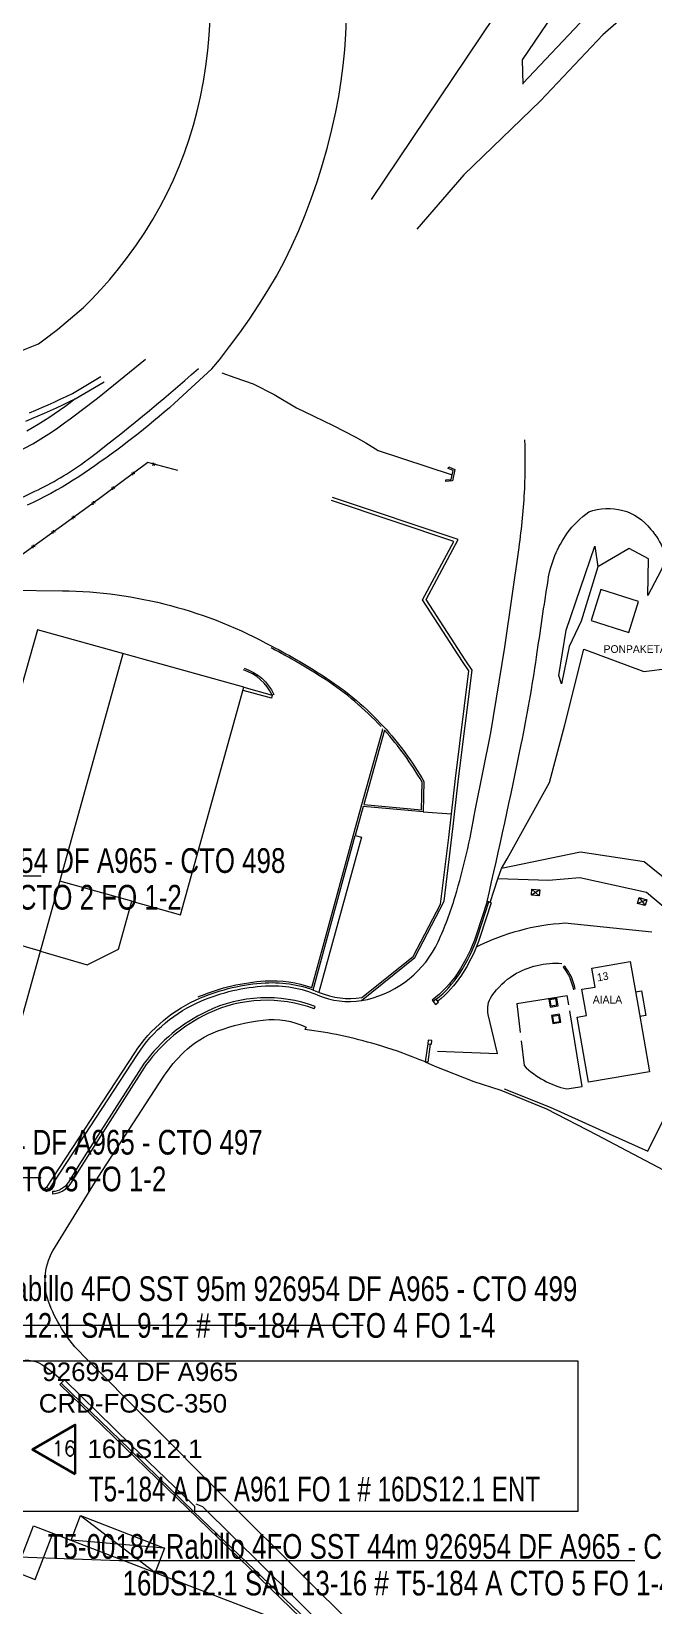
# Model space of a CAD drawing. Header units: millimetres. Extents: x 563164 to 564847, y 4765050 to 4766444.
# Drawn here: x 564211.4 to 564312.1, y 4765849.6 to 4766104.4 of the extents above; entities that cross this region are included whole.
import ezdxf
from ezdxf.enums import TextEntityAlignment as Align

# ---------------------------------------------------------------- set-up
doc = ezdxf.new("R2010")
doc.units = ezdxf.units.MM
for name, color, linetype, lineweight in [('49 Elementos de Red Proyectados - Proiektuan dauden sareko elementuak', 7, 'Continuous', 0), ('7 Cartografía - Kartografia', 7, 'Continuous', 0), ('Default', 7, 'Continuous', 0), ('Nivel 52', 7, 'Continuous', 0)]:
    doc.layers.add(name, color=color, linetype=linetype, lineweight=lineweight)
doc.styles.add('Style-STANDARD', font='STANDARD.shx')
doc.styles.add('StyleArial', font='arial.ttf')
doc.styles.add('Styledgn105', font='dgn105.shx')

msp = doc.modelspace()

# ---------------------------------------------------------------- linework, layer by layer
at = {"layer": '49 Elementos de Red Proyectados - Proiektuan dauden sareko elementuak', "color": 4, "linetype": 'Continuous', "lineweight": 30, "flags": 128}
msp.add_lwpolyline([(564218.48, 4765870.81), (564218.48, 4765878.82), (564211.54, 4765874.82), (564218.48, 4765870.81)], dxfattribs=at)
at = {"layer": '7 Cartografía - Kartografia', "color": 253, "linetype": 'Continuous', "lineweight": 0, "true_color": 0x9a9a9a}
for p, q in [((564228.11, 4766032.81), (564227.56, 4766032.9)), ((564227.79, 4766032.58), (564227.88, 4766033.13)), ((564230.97, 4766034.22), (564231.46, 4766034.5)), ((564231.36, 4766034.12), (564231.07, 4766034.61)), ((564224.89, 4766030.43), (564224.34, 4766030.52)), ((564224.57, 4766030.2), (564224.66, 4766030.75)), ((564221.68, 4766028.04), (564221.13, 4766028.13)), ((564221.36, 4766027.81), (564221.45, 4766028.36)), ((564218.44, 4766025.7), (564217.89, 4766025.79)), ((564218.12, 4766025.47), (564218.21, 4766026.02)), ((564215.2, 4766023.35), (564214.65, 4766023.44)), ((564214.88, 4766023.12), (564214.97, 4766023.67)), ((564211.96, 4766021.01), (564211.41, 4766021.1)), ((564211.64, 4766020.78), (564211.73, 4766021.33)), ((564303.58, 4766014.06), (564301.99, 4766009.04)), ((564309.67, 4766012.13), (564303.58, 4766014.06)), ((564308.09, 4766007.12), (564309.67, 4766012.13)), ((564212.34, 4766007.55), (564198.76, 4765959.5)), ((564245.76, 4765998.25), (564212.34, 4766007.55)), ((564301.99, 4766009.04), (564308.09, 4766007.12)), ((564212.83, 4765955.52), (564226.23, 4766003.69)), ((564235.5, 4765961.4), (564245.76, 4765998.25)), ((564274.79, 4765978.06), (564279.36, 4765977.74)), ((564227.61, 4765963.59), (564215.98, 4765966.83)), ((564225.46, 4765955.86), (564227.61, 4765963.59)), ((564227.61, 4765963.59), (564235.5, 4765961.4)), ((564292.31, 4765964.57), (564292.4, 4765965.57)), ((564293.7, 4765965.44), (564292.31, 4765964.57)), ((564293.6, 4765964.45), (564292.31, 4765964.57)), ((564292.4, 4765965.57), (564293.6, 4765964.45)), ((564292.4, 4765965.57), (564293.7, 4765965.44)), ((564293.7, 4765965.44), (564293.6, 4765964.45)), ((564309.5, 4765963.21), (564309.76, 4765964.18)), ((564311.01, 4765963.85), (564309.5, 4765963.21)), ((564309.76, 4765964.18), (564311.01, 4765963.85)), ((564309.76, 4765964.18), (564310.76, 4765962.89)), ((564311.01, 4765963.85), (564310.76, 4765962.89)), ((564310.76, 4765962.89), (564309.5, 4765963.21)), ((564212.83, 4765955.52), (564198.76, 4765959.5)), ((564220.41, 4765953.32), (564225.46, 4765955.86)), ((564198.9, 4765905.54), (564212.83, 4765955.52)), ((564212.83, 4765955.52), (564220.41, 4765953.32)), ((564302.12, 4765952.77), (564308.33, 4765953.85)), ((564308.33, 4765953.85), (564309.59, 4765946.54)), ((564302.65, 4765949.71), (564302.12, 4765952.77)), ((564289.98, 4765947.03), (564298.11, 4765948.36)), ((564298.36, 4765946.82), (564298.11, 4765948.36)), ((564300.5, 4765949.34), (564302.65, 4765949.71)), ((564301.24, 4765945.09), (564300.5, 4765949.34)), ((564289.98, 4765947.03), (564290.51, 4765942.35)), ((564309.59, 4765946.54), (564311.42, 4765935.99)), ((564299.74, 4765944.83), (564301.24, 4765945.09)), ((564301.56, 4765934.29), (564299.74, 4765944.83)), ((564275.53, 4765940.53), (564275.14, 4765937.58)), ((564311.42, 4765935.99), (564301.56, 4765934.29)), ((564217.79, 4765860.12), (564219.34, 4765864.16)), ((564219.34, 4765864.16), (564231.4, 4765854.9)), ((564219.34, 4765864.16), (564232.91, 4765858.83)), ((564200, 4765832), (564211.69, 4765862.46)), ((564211.69, 4765862.46), (564257.38, 4765844.92)), ((564212, 4765853.78), (564214.86, 4765861.25)), ((564232.91, 4765858.83), (564217.79, 4765860.12)), ((564232.91, 4765858.83), (564231.4, 4765854.9)), ((564208.82, 4765855), (564212, 4765853.78))]:
    msp.add_line(p, q, dxfattribs=at)
at = {"layer": '7 Cartografía - Kartografia', "color": 253, "linetype": 'Continuous', "lineweight": 0, "true_color": 0x9a9a9a, "flags": 128}
for points in [[(564290.97, 4766095.9), (564290.87, 4766099.84), (564324.47, 4766149.42), (564337.03, 4766168.09), (564348.32, 4766184.66)], [(564266.44, 4766077.24), (564315.12, 4766149.73), (564334.82, 4766178.62)], [(564290.95, 4766096), (564301.12, 4766106.78), (564311.44, 4766115.84), (564323.72, 4766126.06), (564331.2, 4766129.89), (564341.33, 4766130.67), (564354.27, 4766129.06), (564363.45, 4766124.65), (564369.39, 4766117.4), (564370.55, 4766110.09), (564372.43, 4766099.38), (564374.6, 4766090.23), (564378.39, 4766083.81), (564400.66, 4766070.05)], [(564314.03, 4766112.79), (564303.9, 4766103.89), (564293.79, 4766093.18), (564281.38, 4766081.2), (564273.77, 4766072.42)], [(564207.13, 4766051.69), (564212.53, 4766053.88), (564213.39, 4766054.51), (564215.58, 4766056.19), (564217.72, 4766057.94), (564219.81, 4766059.74), (564221.1, 4766061.04), (564222.61, 4766062.63), (564224.06, 4766064.28), (564225.45, 4766065.98), (564226.95, 4766067.9), (564228.38, 4766069.88), (564229.74, 4766071.9), (564231.02, 4766073.98), (564232.22, 4766076.1), (564233.35, 4766078.26), (564234.36, 4766080.39), (564235.29, 4766082.56), (564236.14, 4766084.76), (564236.91, 4766087), (564237.59, 4766089.26), (564238.2, 4766091.54), (564238.72, 4766093.84), (564239.21, 4766096.32), (564239.62, 4766098.82), (564239.94, 4766101.33), (564240.16, 4766103.85), (564240.3, 4766106.38)], [(564240.58, 4766049.8), (564241.81, 4766051.29), (564243.45, 4766053.43), (564245.09, 4766055.62), (564246.67, 4766057.86), (564248.19, 4766060.15), (564249.65, 4766062.47), (564251.04, 4766064.83), (564252.33, 4766067.25), (564253.54, 4766069.71), (564254.66, 4766072.22), (564255.71, 4766074.75), (564256.67, 4766077.33), (564257.64, 4766080.1), (564258.52, 4766082.9), (564259.32, 4766085.72), (564260.03, 4766088.57), (564260.66, 4766091.44), (564261.12, 4766093.93), (564261.51, 4766096.43), (564261.83, 4766098.95), (564262.09, 4766101.47), (564262.28, 4766103.99), (564262.39, 4766106.53)], [(564210.45, 4766041.33), (564211.46, 4766041.75), (564212.46, 4766042.19), (564213.47, 4766042.62), (564214.46, 4766043.06), (564215.46, 4766043.52), (564216.45, 4766043.98), (564217.44, 4766044.44), (564218.47, 4766044.93), (564223.13, 4766047.73)], [(564240.58, 4766049.8), (564234.54, 4766044.23), (564233.71, 4766043.51), (564232.88, 4766042.79), (564232.05, 4766042.08), (564231.21, 4766041.38), (564230.36, 4766040.69), (564229.51, 4766040), (564228.65, 4766039.31), (564227.79, 4766038.64), (564226.93, 4766037.97), (564226.05, 4766037.31), (564225.18, 4766036.65), (564224.29, 4766036), (564223.41, 4766035.36), (564222.52, 4766034.73), (564221.66, 4766034.11), (564220.79, 4766033.5), (564219.92, 4766032.91), (564219.03, 4766032.33), (564218.14, 4766031.76), (564217.24, 4766031.21), (564216.33, 4766030.66), (564215.41, 4766030.14), (564214.49, 4766029.63), (564213.55, 4766029.13), (564212.61, 4766028.64), (564211.67, 4766028.17), (564210.71, 4766027.71)], [(564211.07, 4766042.68), (564212.07, 4766043.11), (564213.07, 4766043.54), (564214.06, 4766043.98), (564215.05, 4766044.43), (564216.03, 4766044.89), (564217.02, 4766045.35), (564218, 4766045.82), (564222.62, 4766048.59)], [(564242.2, 4766049.14), (564244.32, 4766048.42), (564247.26, 4766047.37), (564250.67, 4766045.67), (564254.27, 4766043.5), (564257.12, 4766042.17), (564260.25, 4766040.65), (564263.81, 4766038.79), (564265.5, 4766037.84), (564267.52, 4766036.61), (564279.49, 4766032.64)], [(564218.47, 4766044.93), (564217.63, 4766044.3), (564216.79, 4766043.68), (564215.93, 4766043.08), (564215.07, 4766042.48), (564214.2, 4766041.9), (564213.33, 4766041.34), (564212.44, 4766040.78), (564211.55, 4766040.24), (564210.64, 4766039.72)], [(564235.1, 4766033.37), (564230.23, 4766034.63), (564221.16, 4766027.91), (564208.99, 4766019.11), (564206.56, 4766019.23), (564190.94, 4766014.19), (564175.38, 4766014.3), (564164, 4766013.23), (564163.67, 4766013.2)], [(564278.47, 4766031.59), (564278.45, 4766031.84), (564279.33, 4766031.91), (564279.65, 4766033.36), (564278.85, 4766033.69), (564278.94, 4766033.92), (564279.93, 4766033.51), (564279.54, 4766031.67), (564278.47, 4766031.59)], [(564297.17, 4765998.82), (564296.76, 4766000.17), (564297.96, 4766007.51), (564302.6, 4766021.12), (564303.07, 4766017.75), (564300.36, 4766008.95), (564298.43, 4766004.83), (564297.17, 4765998.82)], [(564311.14, 4766013.09), (564311.28, 4766019.07), (564308.16, 4766020.74), (564303.07, 4766017.75)], [(564285.63, 4765963.42), (564286.87, 4765967.22), (564287.5, 4765968.91), (564288.4, 4765970.48), (564295.25, 4765982.82), (564297.71, 4765992.17), (564300.82, 4766004.41), (564310.52, 4766000.82), (564314.8, 4766001.34), (564317.34, 4766004.41), (564319.74, 4766011.85), (564320.44, 4766013.55), (564331.19, 4766006.1), (564342.77, 4765997.83), (564346.96, 4765993.48), (564353.96, 4765986.07), (564356.72, 4765983.04)], [(564245.76, 4765998.25), (564250.36, 4765996.95), (564250.22, 4765996.47), (564245.65, 4765997.73)], [(564256.99, 4765949.24), (564259.21, 4765957.43), (564263.8, 4765974.25), (564264.8, 4765973.96), (564257.89, 4765948.88)], [(564332.03, 4765957.55), (564321.74, 4765959.6), (564317.3, 4765964.55), (564310.56, 4765969.99), (564300.24, 4765971.54), (564287.5, 4765968.91)], [(564332.03, 4765957.55), (564327.18, 4765956.33), (564318.79, 4765958.45), (564310.97, 4765965.02), (564300.18, 4765967.4), (564295.08, 4765966.94), (564286.87, 4765967.22)], [(564309.18, 4765948.92), (564310.15, 4765949.09), (564310.83, 4765945.12), (564309.87, 4765944.95)], [(564276.91, 4765947.72), (564276.44, 4765947.35), (564276.81, 4765946.88), (564277.28, 4765947.25), (564276.91, 4765947.72)], [(564295.13, 4765947.75), (564295.34, 4765946.47), (564296.63, 4765946.68), (564296.42, 4765947.96), (564295.13, 4765947.75)], [(564295.31, 4765947.62), (564295.47, 4765946.64), (564296.45, 4765946.8), (564296.29, 4765947.79), (564295.31, 4765947.62)], [(564295.58, 4765945.08), (564295.79, 4765943.8), (564297.07, 4765944.01), (564296.86, 4765945.29), (564295.58, 4765945.08)], [(564295.75, 4765944.96), (564295.91, 4765943.97), (564296.9, 4765944.13), (564296.74, 4765945.12), (564295.75, 4765944.96)], [(564275.93, 4765940.48), (564275.54, 4765937.52), (564275.14, 4765937.58)], [(564275.61, 4765941.13), (564275.53, 4765940.53), (564276.13, 4765940.46), (564276.2, 4765941.05), (564275.61, 4765941.13)], [(564287.36, 4765933.03), (564294.75, 4765929.98), (564302.92, 4765925.75), (564313.66, 4765920.1), (564329.48, 4765912.78), (564330.38, 4765914.39), (564336.71, 4765927.76), (564342.77, 4765941.3)], [(564275.14, 4765937.58), (564276.68, 4765936.92), (564283.02, 4765934.4), (564287.36, 4765933.03)], [(564287.89, 4765933.24), (564295.33, 4765930.28), (564303.35, 4765926.64), (564311.16, 4765923.12), (564314.29, 4765929.45)], [(564213.47, 4765917.01), (564213.77, 4765916.61), (564214.23, 4765916.93), (564213.87, 4765917.31), (564213.47, 4765917.01)], [(564259.42, 4765843.89), (564258.53, 4765844.74), (564237.68, 4765864.75), (564231.94, 4765870.31), (564227.31, 4765874.81), (564216.21, 4765885.59), (564215.96, 4765885.35), (564231.67, 4765870.11), (564256.65, 4765845.94), (564257.38, 4765844.92), (564257.99, 4765844.36)], [(564216.21, 4765885.59), (564216.73, 4765886.08), (564227.49, 4765875.58)], [(564227.49, 4765875.58), (564237.42, 4765866.01), (564237.8, 4765865.65), (564237.78, 4765864.86)], [(564351.65, 4765747.69), (564349.81, 4765747.22), (564341.16, 4765758.04), (564336.79, 4765763.82), (564327.75, 4765775.22), (564321.07, 4765783.52), (564309.1, 4765798.3), (564301.9, 4765806.98), (564296.59, 4765812.99), (564288.17, 4765821.82), (564278.51, 4765831.42), (564271.64, 4765837.98), (564264.39, 4765845.25), (564262.51, 4765847.28), (564256.21, 4765853.5), (564242.14, 4765867.55)], [(564259.33, 4765845.54), (564253.68, 4765851.14), (564239.15, 4765865.52), (564238.07, 4765865.95)]]:
    msp.add_lwpolyline(points, dxfattribs=at)
for points in [[(564150.79, 4766027.37), (564161.88, 4766027.25), (564161.88, 4766027.25, 0.03764), (564183.48, 4766028.63, 0.076793), (564208.91, 4766036.29, 0.045161), (564215.84, 4766040.41, 0.020091), (564229.82, 4766051.4, 0.020091)], [(564137.88, 4766020.52), (564161.81, 4766020.25), (564161.81, 4766020.25, 0.03764), (564184.45, 4766021.7, 0.076793), (564211.93, 4766029.98, 0.045161), (564219.94, 4766034.73, 0.020091), (564238.43, 4766049.89, 0.020091)], [(564276.78, 4765956.17, 0.014499), (564277.22, 4765957.05, 0.036283), (564279.98, 4765964.35, 0.029398), (564283.23, 4765978.29), (564283.23, 4765978.29), (564285.75, 4765990.85), (564288.03, 4766004.75), (564290.31, 4766020.86), (564290.31, 4766020.86, 0.022667), (564291.23, 4766030.41, 0.02422), (564291.24, 4766038.33, 0.02422)], [(564213.87, 4765917.31), (564228.1, 4765939.06), (564228.1, 4765939.06, -0.149051), (564238.72, 4765947.94), (564238.72, 4765947.94, -0.085659), (564249.23, 4765950.39, -0.116995), (564257.96, 4765948.85, 0.140658), (564264.85, 4765948), (564264.85, 4765948), (564273.19, 4765954.67), (564277.62, 4765963.15), (564278.96, 4765973.93), (564279.36, 4765977.74), (564280.04, 4765983.5), (564282.2, 4766000.9), (564281.15, 4766002.42), (564274.69, 4766012.43), (564279.75, 4766021.86), (564259.97, 4766028.51)], [(564214.23, 4765916.93), (564228.52, 4765938.79), (564228.52, 4765938.79, -0.149051), (564238.91, 4765947.47), (564238.91, 4765947.47, -0.085659), (564249.26, 4765949.89, -0.116995), (564257.76, 4765948.39, 0.143535), (564264.82, 4765947.52), (564264.82, 4765947.52), (564273.43, 4765954.48), (564278.22, 4765963.6), (564279.65, 4765975.75), (564279.85, 4765977.69), (564280.54, 4765983.44), (564282.72, 4766001.03), (564281.57, 4766002.7), (564275.27, 4766012.45), (564280.47, 4766022.15), (564260.13, 4766028.98)], [(564285.15, 4765963.58, 0.006231), (564290.68, 4765989, 0.014616), (564293.15, 4766003.13, -0.002841), (564295.02, 4766015.6, -0.117324), (564298.12, 4766023.19, -0.08388), (564301.6, 4766026.64, -0.331634), (564311.65, 4766023.82, -0.088985), (564313.7, 4766020.49, -0.184419), (564313.31, 4766017.21), (564313.31, 4766017.21), (564311.14, 4766013.09)], [(564190.94, 4766014.19), (564216.38, 4766013.87), (564216.38, 4766013.87, -0.123747), (564250.32, 4766004.88, -0.027515), (564259.16, 4765999.73, -0.060709), (564268.32, 4765991.96, -0.060709)], [(564267.97, 4765991.9, 0.059753), (564259, 4765999.48, 0.027515), (564250.18, 4766004.61, 0.027515)], [(564245.81, 4766001.34, -0.205723), (564250.63, 4765997.08), (564250.63, 4765997.08), (564250.36, 4765996.95)], [(564238.39, 4765948.12, -0.00241), (564238.6, 4765948.21), (564238.6, 4765948.21, -0.085659), (564249.22, 4765950.69, -0.098978), (564256.79, 4765949.63), (564256.79, 4765949.63), (564258.92, 4765957.51), (564263.51, 4765974.33), (564264.88, 4765979.28), (564264.88, 4765979.28), (564268.26, 4765991.4), (564268.17, 4765991.49)], [(564268.32, 4765991.96, -0.056306), (564274.92, 4765982.98), (564274.92, 4765982.98), (564274.79, 4765978.06), (564265.1, 4765978.96), (564263.8, 4765974.25)], [(564265.18, 4765979.25), (564274.5, 4765978.39), (564274.62, 4765982.9), (564274.62, 4765982.9), (564274.62, 4765982.9, 0.052597), (564268.54, 4765991.28), (564268.54, 4765991.28), (564265.18, 4765979.25)], [(564285.44, 4765963.48), (564285.15, 4765963.58), (564283.36, 4765958.12), (564283.36, 4765958.12, -0.065945), (564280.4, 4765952, -0.088201), (564276.25, 4765947.59), (564276.25, 4765947.59), (564276.44, 4765947.35)], [(564276.91, 4765947.72, 0.07951), (564280.66, 4765951.83, 0.065945), (564283.64, 4765958.02), (564283.64, 4765958.02), (564285.44, 4765963.48), (564285.82, 4765963.36), (564284.02, 4765957.9), (564284.02, 4765957.9, -0.065943), (564280.99, 4765951.61, -0.079507), (564277.16, 4765947.41, -0.079507)], [(564311.84, 4765958.62), (564297.75, 4765960.04), (564297.75, 4765960.04, 0.099502), (564283.39, 4765956.19, 0.099502)], [(564277.14, 4765939.31), (564286.84, 4765938.97), (564285.34, 4765945.26), (564285.34, 4765945.26, -0.21184), (564285.9, 4765948.26, -0.104865), (564289.48, 4765951.67, -0.159357), (564297.27, 4765953.53, -0.159357)], [(564299.42, 4765949.39, 0.115333), (564297.72, 4765953.09), (564297.72, 4765953.09), (564297.48, 4765952.91), (564297.48, 4765952.91, -0.117462), (564299.14, 4765949.26, -0.117462)], [(564257.16, 4765946.18), (564257.3, 4765946.56), (564257.3, 4765946.56, 0.203578), (564239.75, 4765945.76, 0.123019), (564229.64, 4765937.39), (564229.64, 4765937.39), (564219.07, 4765920.84), (564217.36, 4765918.09), (564217.36, 4765918.09, -0.251194), (564214.76, 4765916.58), (564214.76, 4765916.58), (564214.78, 4765916.18)], [(564257.16, 4765946.18, 0.203578), (564239.92, 4765945.4, 0.122893), (564229.97, 4765937.16), (564229.97, 4765937.16), (564219.41, 4765920.63), (564217.7, 4765917.88), (564217.7, 4765917.88, -0.251194), (564214.78, 4765916.18, -0.251194)], [(564290.66, 4765941.02), (564291.12, 4765936.98), (564291.12, 4765936.98, 0.137929), (564298.07, 4765933.2), (564298.07, 4765933.2), (564300.52, 4765933.61), (564298.52, 4765945.83)], [(564242.14, 4765867.55), (564230.59, 4765879.16), (564219.67, 4765890.12), (564219.67, 4765890.12, -0.100362), (564214.33, 4765898.23, -0.223466), (564214.82, 4765907.02), (564214.82, 4765907.02), (564222.18, 4765918.94), (564232.82, 4765935.28), (564232.82, 4765935.28, -0.057744), (564236.05, 4765939.16, -0.102585), (564241.54, 4765942.59, -0.058632), (564248.9, 4765944.37, -0.144095), (564255.83, 4765943.21), (564255.83, 4765943.21), (564255.66, 4765942.85)], [(564202.65, 4765867.48), (564202.13, 4765867.44), (564207.25, 4765887.52), (564207.25, 4765887.52, -0.170508), (564209.25, 4765889.16, -0.221914), (564213.53, 4765888.29, -0.021654), (564216.51, 4765885.87, -0.021654)]]:
    msp.add_lwpolyline(points, format="xyb", dxfattribs=at)
at = {"layer": '7 Cartografía - Kartografia', "color": 253, "linetype": 'Continuous', "lineweight": 0, "true_color": 0x9a9a9a}
for centre, radius, start, end in [((564243.26, 4765993.6), 7.85, 25.2265, 71.726), ((564261.92, 4765964.12), 16.85, 279.916, 331.845), ((564245.81, 4765867.8), 75.69, 73.5695, 82.5224), ((564245.81, 4765867.8), 75.69, 68.1427, 73.5696), ((564245.81, 4765867.8), 75.69, 67.1971, 68.1427)]:
    msp.add_arc(centre, radius, start, end, dxfattribs=at)
at = {"layer": 'Default', "color": 4, "linetype": 'Continuous', "lineweight": 0, "flags": 128}
msp.add_lwpolyline([(564209.67, 4765889.18), (564299.83, 4765889.18), (564299.83, 4765864.81), (564209.67, 4765864.81), (564209.67, 4765889.18)], dxfattribs=at)
at = {"layer": 'Nivel 52', "color": 4, "linetype": 'Continuous', "lineweight": 0, "flags": 128}
for points in [[(564212.97, 4765967.67), (564129.48, 4765967.67), (564125.97, 4765950.64)], [(564265.08, 4765894.88), (564181.6, 4765894.88), (564157.86, 4765889.37)], [(564309.08, 4765856.8), (564225.6, 4765856.8), (564201.86, 4765857.66)]]:
    msp.add_lwpolyline(points, dxfattribs=at)
at = {"layer": 'Nivel 52', "color": 1, "linetype": 'Continuous', "lineweight": 0, "flags": 128}
msp.add_lwpolyline([(564212.97, 4765918.83), (564129.48, 4765918.83), (564119.91, 4765925.32)], dxfattribs=at)

# ---------------------------------------------------------------- texts
at = {"layer": '49 Elementos de Red Proyectados - Proiektuan dauden sareko elementuak', "color": 4, "linetype": 'Continuous', "lineweight": 13, "style": 'StyleArial'}
for s, p in [('CRD-FOSC-350', (564227.81, 4765882.3)), ('16DS12.1', (564229.76, 4765874.93))]:
    msp.add_text(s, height=3, dxfattribs=at).set_placement(p, align=Align.MIDDLE_CENTER)
at = {"layer": '49 Elementos de Red Proyectados - Proiektuan dauden sareko elementuak', "color": 4, "linetype": 'Continuous', "lineweight": 30, "style": 'Style-STANDARD'}
msp.add_text('16 ', height=2.447, dxfattribs=at).set_placement((564214.72, 4765873.77))
at = {"layer": '7 Cartografía - Kartografia', "color": 253, "linetype": 'Continuous', "lineweight": 0, "true_color": 0x9a9a9a, "style": 'Styledgn105'}
for s, p in [('PONPAKETA-ESTAZIOA', (564304.01, 4766003.81)), ('AIALA', (564302.26, 4765947.04))]:
    msp.add_text(s, height=1.25, dxfattribs=at).set_placement(p)
msp.add_text('13', height=1.25, rotation=9.8269, dxfattribs=at).set_placement((564303.05, 4765950.62))
at = {"layer": 'Default', "color": 4, "linetype": 'Continuous', "lineweight": 0, "style": 'StyleArial'}
msp.add_text('926954 DF A965', height=3, dxfattribs=at).set_placement((564213.14, 4765888.91), align=Align.TOP_LEFT)
at = {"layer": 'Nivel 52', "color": 4, "linetype": 'Continuous', "lineweight": 0, "char_height": 4, "attachment_point": 5, "line_spacing_factor": 0.891508, "style": 'StyleArial'}
for s, insert, width in [('{\\W0.75;T5-00184 Rabillo 16FO SST 260m 926954 DF A965 - CTO 498\\P16DS12.1 SAL 5-6 # T5-184 A CTO 2 FO 1-2}', (564193.44, 4765967.19), 125.2894), ('{\\W0.75;T5-00184 Rabillo 4FO SST 95m 926954 DF A965 - CTO 499\\P16DS12.1 SAL 9-12 # T5-184 A CTO 4 FO 1-4}', (564243.04, 4765897.86), 113.0488), ('{\\W0.7;T5-184 A DF A961 FO 1 # 16DS12.1 ENT}', (564257.2, 4765868.39), 105.1503), ('{\\W0.75;T5-00184 Rabillo 4FO SST 44m 926954 DF A965 - CTO 500\\P16DS12.1 SAL 13-16 # T5-184 A CTO 5 FO 1-4}', (564270.73, 4765856.13), 120.5816)]:
    msp.add_mtext(s, dxfattribs=dict(at, insert=insert, width=width))
at = {"layer": 'Nivel 52', "color": 1, "linetype": 'Continuous', "lineweight": 0, "insert": (564190.94, 4765921.58), "char_height": 4, "width": 115.3788, "attachment_point": 5, "line_spacing_factor": 0.891508, "style": 'StyleArial'}
msp.add_mtext('{\\W0.75;\\C1;T5-00184 Rabillo 4FO SST 180m 926954 DF A965 - CTO 497\\P16DS12.1 SAL 7-8 # T5-184 A CTO 3 FO 1-2}', dxfattribs=at)

doc.saveas('drawing.dxf')
